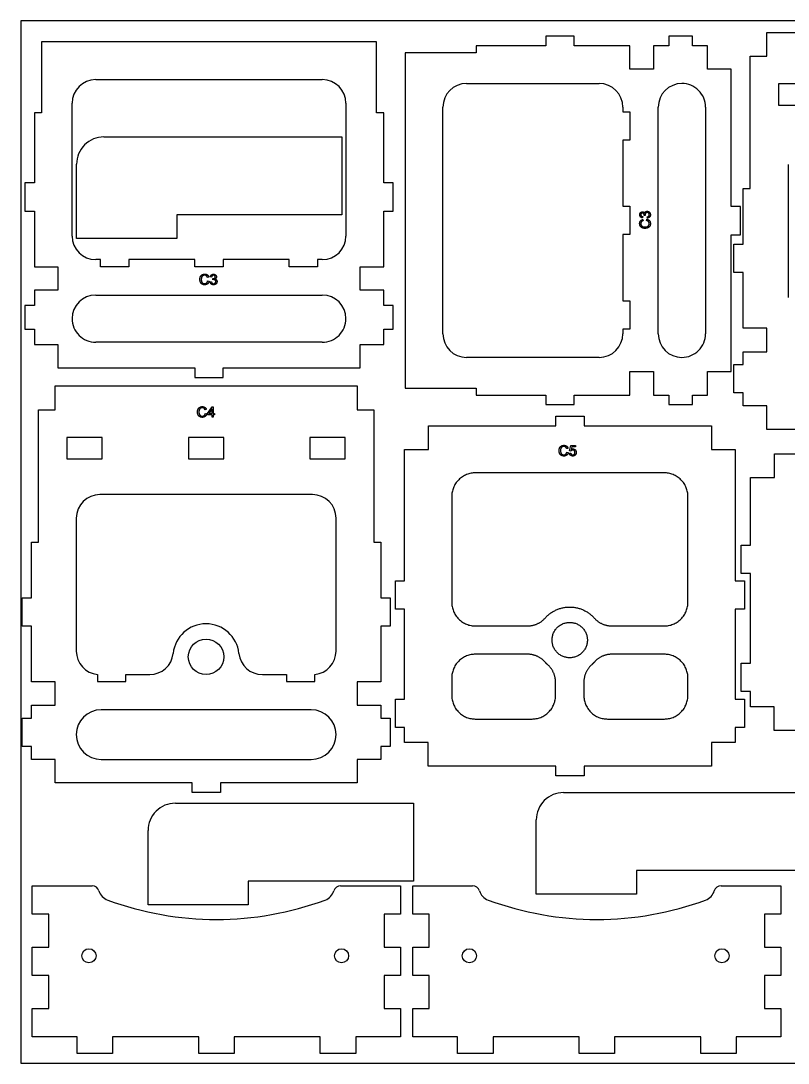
# Model space of a CAD drawing. Header units: millimetres. Extents: x -1421 to 1426, y -1337 to 584.
# Drawn here: x -436 to 6, y -678 to -78 of the extents above; entities that cross this region are included whole.
import ezdxf

# ---------------------------------------------------------------- set-up
doc = ezdxf.new("R2010")
doc.units = ezdxf.units.MM
doc.header["$MEASUREMENT"] = 0
doc.layers.add('Predeterminada', color=18, linetype='Continuous', true_color=0x000000)

msp = doc.modelspace()

# ---------------------------------------------------------------- linework, layer by layer
at = {"layer": 'Predeterminada'}
for p, q in [((-117.257, -86.872), (-133.567, -86.872)), ((-133.567, -86.872), (-133.567, -92.308)), ((-117.257, -92.308), (-117.257, -86.872)), ((-49.284, -86.872), (-62.875, -86.872)), ((-62.875, -86.872), (-62.875, -92.308)), ((-49.284, -92.308), (-49.284, -86.872)), ((-6.354, -84.643), (167.659, -84.643)), ((-165.593, -92.308), (-173.749, -92.308)), ((-173.749, -92.308), (-173.749, -96.435)), ((-133.567, -92.308), (-165.593, -92.308)), ((-85.229, -92.308), (-117.257, -92.308)), ((-85.229, -105.9), (-85.229, -92.308)), ((-62.875, -92.308), (-71.638, -92.308)), ((-71.638, -92.308), (-71.638, -105.9)), ((-40.521, -92.308), (-49.284, -92.308)), ((-40.521, -105.9), (-40.521, -92.308)), ((-15.917, -98.369), (-6.35, -98.369)), ((-71.638, -105.9), (-85.229, -105.9)), ((-26.93, -105.9), (-40.521, -105.9)), ((-392.829, -111.837, 0), (-262.349, -111.837, 0)), ((-179.322, -114.055), (-102.899, -114.055)), ((0.396, -114.314), (0.396, -126.546)), ((20.783, -114.314), (0.396, -114.314)), ((-406.421, -201.851), (-406.421, -125.428)), ((-248.758, -125.428), (-248.758, -201.851)), ((-424.139, -131.001, 0), (-428.167, -131.001)), ((-428.167, -131.001), (-428.167, -139.156)), ((-227.011, -131.001), (-231.138, -131.001)), ((-227.011, -139.157), (-227.011, -131.001)), ((-192.913, -258.127, 0), (-192.913, -127.647, 0)), ((-89.307, -127.647), (-89.307, -130.365)), ((-89.307, -130.365), (-85.229, -130.365)), ((-85.229, -130.365), (-85.229, -146.675)), ((-68.92, -258.127), (-68.92, -127.647)), ((-41.731, -127.647), (-41.731, -258.127)), ((0.396, -126.546), (20.783, -126.546)), ((-428.167, -139.156), (-428.167, -171.183)), ((-227.011, -171.183), (-227.011, -139.157)), ((-388.132, -144.793), (-251.052, -144.793)), ((-251.052, -144.793), (-251.052, -189.645)), ((-85.229, -146.675), (-89.307, -146.675)), ((-89.307, -146.675), (-89.307, -184.732)), ((-403.858, -203.237), (-403.858, -160.52)), ((5.879, -160.756), (5.879, -237.219)), ((-428.167, -171.183), (-433.604, -171.183)), ((-433.604, -171.183), (-433.604, -187.493)), ((-221.574, -171.183), (-227.011, -171.183)), ((-221.574, -187.493), (-221.574, -171.183)), ((-89.307, -184.732), (-85.229, -184.732)), ((-85.229, -184.732), (-85.229, -201.042)), ((-21.493, -184.781, 0), (-26.93, -184.781, 0)), ((-21.493, -201.091, 0), (-21.493, -184.781, 0)), ((-433.604, -187.493), (-428.167, -187.493)), ((-428.167, -187.493), (-428.167, -219.52)), ((-251.052, -189.645), (-346.193, -189.645)), ((-346.193, -189.645), (-346.193, -203.237)), ((-227.011, -187.493), (-221.574, -187.493)), ((-227.011, -219.52), (-227.011, -187.493)), ((-77.891, -190.706), (-77.999, -191.428)), ((-76.373, -190.048), (-77.023, -189.964)), ((-75.108, -191.501), (-75.216, -190.778)), ((-77.88, -192.332), (-77.697, -193.127)), ((-75.647, -192.983), (-75.447, -192.188)), ((-346.193, -203.237), (-403.858, -203.237)), ((-85.229, -201.042), (-89.307, -201.042)), ((-89.307, -201.042), (-89.307, -239.098)), ((-26.93, -201.091, 0), (-21.493, -201.091, 0)), ((-25.382, -222.858, 0), (-25.382, -206.548, 0)), ((-25.382, -206.548, 0), (-19.945, -206.548, 0)), ((-390.111, -215.443), (-392.829, -215.443)), ((-390.111, -219.52), (-390.111, -215.443)), ((-335.744, -215.443), (-373.801, -215.443)), ((-373.801, -215.443), (-373.801, -219.52)), ((-335.744, -219.52), (-335.744, -215.443)), ((-281.378, -215.443), (-319.434, -215.443)), ((-319.434, -215.443), (-319.434, -219.52)), ((-281.378, -219.52), (-281.378, -215.443)), ((-262.349, -215.443), (-265.068, -215.443)), ((-265.068, -215.443), (-265.068, -219.52)), ((-428.167, -219.52), (-414.576, -219.52)), ((-414.576, -219.52), (-414.576, -233.112)), ((-373.801, -219.52), (-390.111, -219.52)), ((-319.434, -219.52), (-335.744, -219.52)), ((-265.068, -219.52), (-281.378, -219.52)), ((-240.603, -233.112), (-240.603, -219.52)), ((-240.603, -219.52), (-227.011, -219.52)), ((-327.716, -225.507), (-328.512, -225.69)), ((-328.367, -227.74), (-327.572, -227.939)), ((-326.09, -225.496), (-326.813, -225.387)), ((-325.432, -227.014), (-325.348, -226.363)), ((-19.945, -222.858, 0), (-25.382, -222.858, 0)), ((-414.576, -233.112), (-428.167, -233.112)), ((-428.167, -233.112), (-428.167, -241.874)), ((-326.885, -228.279), (-326.162, -228.17)), ((-227.011, -233.112), (-240.603, -233.112)), ((-227.011, -241.874), (-227.011, -233.112)), ((-392.829, -235.83), (-262.349, -235.83)), ((-89.307, -239.098), (-85.229, -239.098)), ((-85.229, -239.098), (-85.229, -255.408)), ((-428.167, -241.874), (-433.604, -241.874)), ((-433.604, -241.874), (-433.604, -255.466)), ((-221.574, -241.874), (-227.011, -241.874)), ((-221.574, -255.466), (-221.574, -241.874)), ((-433.604, -255.466), (-428.167, -255.466)), ((-428.167, -255.466), (-428.167, -264.228)), ((-227.011, -264.228), (-227.011, -255.466)), ((-227.011, -255.466), (-221.574, -255.466)), ((-85.229, -255.408), (-89.307, -255.408)), ((-89.307, -255.408), (-89.307, -258.127)), ((-6.354, -254.889), (-19.945, -254.889)), ((-6.354, -268.48), (-6.354, -254.889)), ((-262.349, -263.019), (-392.829, -263.019)), ((-428.167, -264.228), (-414.576, -264.228)), ((-414.576, -264.228), (-414.576, -277.82)), ((-240.603, -277.82), (-240.603, -264.228)), ((-240.603, -264.228), (-227.011, -264.228)), ((-19.945, -268.48), (-6.354, -268.48)), ((-102.899, -271.718), (-179.322, -271.718)), ((-25.382, -292.189, 0), (-25.382, -275.879)), ((-25.382, -275.879), (-19.945, -275.879)), ((-335.794, -277.82, 0), (-335.794, -283.257, 0)), ((-319.484, -283.257, 0), (-319.484, -277.82, 0)), ((-85.229, -293.465), (-85.229, -279.873)), ((-85.229, -279.873), (-71.638, -279.873)), ((-71.638, -279.873), (-71.638, -293.465)), ((-40.521, -293.465), (-40.521, -279.873)), ((-40.521, -279.873), (-26.93, -279.873)), ((-335.794, -283.257, 0), (-319.484, -283.257, 0)), ((-416.23, -288.163), (-242.218, -288.163)), ((-173.749, -289.437, 0), (-173.749, -293.465)), ((-173.749, -293.465), (-165.594, -293.465)), ((-165.594, -293.465), (-133.567, -293.465)), ((-133.567, -293.465), (-133.567, -298.901)), ((-117.257, -298.901), (-117.257, -293.465)), ((-117.257, -293.465), (-85.229, -293.465)), ((-71.638, -293.465), (-62.875, -293.465)), ((-62.875, -293.465), (-62.875, -298.901)), ((-49.284, -298.901), (-49.284, -293.465)), ((-49.284, -293.465), (-40.521, -293.465)), ((-19.945, -292.189), (-25.382, -292.189, 0)), ((-19.945, -299.597), (-19.945, -292.189)), ((-133.567, -298.901), (-117.257, -298.901)), ((-62.875, -298.901), (-49.284, -298.901)), ((-6.354, -299.597), (-19.945, -299.597)), ((-6.354, -313.188), (-6.354, -299.597)), ((-425.794, -301.889), (-416.226, -301.889)), ((-329.075, -301.802), (-329.87, -301.985)), ((-329.725, -304.035), (-328.93, -304.235)), ((-328.496, -304.032), (-325.713, -300.164)), ((-328.496, -304.719), (-328.496, -304.032)), ((-325.858, -304.719), (-328.496, -304.719)), ((-325.858, -301.371), (-327.772, -304.032)), ((-327.772, -304.032), (-325.858, -304.032)), ((-325.858, -304.032), (-325.858, -301.371)), ((-325.858, -306.128), (-325.858, -304.719)), ((-325.713, -300.164), (-325.135, -300.164)), ((-325.135, -300.164), (-325.135, -304.032)), ((-325.135, -304.032), (-324.34, -304.032)), ((-324.34, -304.719), (-325.135, -304.719)), ((-325.135, -304.719), (-325.135, -306.128)), ((-324.34, -304.032), (-324.34, -304.719)), ((-127.948, -311.028), (-127.948, -305.591)), ((-127.948, -305.591), (-111.638, -305.591)), ((-111.638, -305.591), (-111.638, -311.028)), ((-325.135, -306.128), (-325.858, -306.128)), ((-201.298, -324.757), (-201.298, -311.028)), ((-201.298, -311.028), (-127.948, -311.028)), ((-111.638, -311.028), (-38.289, -311.028)), ((-38.289, -311.028), (-38.289, -324.757)), ((-409.481, -317.833), (-409.481, -330.066)), ((-389.093, -317.833), (-409.481, -317.833)), ((-389.093, -330.066), (-389.093, -317.833)), ((-339.484, -317.833), (-339.484, -330.066)), ((-319.096, -317.833), (-339.484, -317.833)), ((-319.096, -330.066), (-319.096, -317.833)), ((-269.487, -317.833), (-269.487, -330.066)), ((-249.099, -317.833), (-269.487, -317.833)), ((-249.099, -330.066), (-249.099, -317.833)), ((72.497, -313.188), (-6.354, -313.188)), ((-119.948, -325.586), (-119.333, -322.514)), ((-119.333, -322.514), (-116.478, -322.514)), ((-118.743, -323.236), (-119.055, -324.806)), ((-116.478, -323.236), (-118.743, -323.236)), ((-116.478, -322.514), (-116.478, -323.236)), ((-214.935, -400.441, 0), (-214.935, -324.757)), ((-214.935, -324.757), (-214.858, -324.757)), ((-214.858, -324.757), (-201.298, -324.757)), ((-120.888, -324.079), (-121.683, -324.262)), ((-121.538, -326.312), (-120.743, -326.512)), ((-120.056, -326.851), (-119.333, -326.779)), ((-119.261, -325.694), (-119.948, -325.586)), ((-38.289, -324.757), (-24.729, -324.757)), ((-24.729, -324.757), (-24.652, -324.757)), ((-24.652, -324.757), (-24.652, -400.441, 0)), ((-2.076, -340.909), (-2.076, -327.18)), ((-2.076, -327.18), (57.241, -327.18)), ((-409.481, -330.066), (-389.093, -330.066)), ((-339.484, -330.066), (-319.096, -330.066)), ((-269.487, -330.066), (-249.099, -330.066)), ((-65.409, -338.211), (-174.255, -338.211)), ((-15.795, -379.784), (-15.795, -340.909)), ((-15.795, -340.909), (-15.667, -340.909)), ((-15.667, -340.909), (-2.076, -340.909)), ((-268.042, -350.684), (-390.406, -350.684)), ((-187.815, -351.803, 0), (-187.815, -412.709, 0)), ((-51.849, -412.709), (-51.849, -351.803)), ((-403.998, -364.276), (-403.998, -440.739)), ((-254.45, -440.739), (-254.45, -364.276)), ((-21.232, -396.094), (-21.232, -379.784)), ((-21.232, -379.784), (-15.795, -379.784)), ((-220.282, -416.751), (-220.282, -400.441)), ((-220.282, -400.441), (-214.935, -400.441, 0)), ((-24.652, -400.441, 0), (-19.228, -400.441)), ((-15.795, -396.094, 0), (-21.232, -396.094)), ((-19.228, -400.441), (-19.228, -416.751, 0)), ((-15.795, -447.756, 0), (-15.795, -396.094, 0)), ((-435.258, -426.378, 0), (-435.258, -410.068, 0)), ((-435.258, -410.068, 0), (-429.822, -410.068, 0)), ((-228.626, -410.068, 0), (-223.189, -410.068)), ((-223.189, -410.068), (-223.189, -426.378)), ((-214.935, -416.751, 0), (-220.282, -416.751)), ((-214.935, -468.413, 0), (-214.935, -416.751, 0)), ((-19.228, -416.751, 0), (-24.652, -416.751, 0)), ((-24.652, -416.751, 0), (-24.652, -468.413, 0)), ((-429.822, -426.378, 0), (-435.258, -426.378, 0)), ((-223.189, -426.378), (-228.626, -426.378, 0)), ((-174.255, -426.3), (-144.157, -426.3)), ((-95.651, -426.3), (-65.409, -426.3)), ((-144.161, -442.615), (-174.255, -442.615)), ((-65.409, -442.615), (-95.647, -442.615)), ((-21.232, -464.066), (-21.232, -447.756)), ((-21.232, -447.756), (-15.795, -447.756, 0)), ((-391.745, -454.265), (-391.745, -458.342)), ((-375.435, -458.342), (-375.435, -454.331)), ((-375.435, -454.331), (-361.755, -454.331)), ((-296.86, -454.331), (-283.012, -454.331)), ((-283.012, -454.331), (-283.012, -458.342)), ((-266.702, -458.342), (-266.702, -454.265)), ((-416.23, -458.408), (-429.822, -458.408)), ((-416.23, -472), (-416.23, -458.408)), ((-391.745, -458.342), (-375.435, -458.342)), ((-283.012, -458.342), (-266.702, -458.342)), ((-242.218, -458.408), (-242.218, -472)), ((-187.815, -456.207, 0), (-187.815, -466.306, 0)), ((-128.04, -466.306), (-128.04, -458.774)), ((-111.768, -458.774), (-111.768, -466.306)), ((-51.849, -466.306), (-51.849, -456.207)), ((-15.795, -464.066), (-21.232, -464.066)), ((-15.795, -472.832, 0), (-15.795, -464.066)), ((-429.822, -472), (-416.23, -472)), ((-242.218, -472), (-228.626, -472)), ((-220.282, -484.723), (-220.282, -468.413)), ((-220.282, -468.413), (-214.935, -468.413, 0)), ((-24.652, -468.413, 0), (-19.228, -468.413, 0)), ((-19.228, -468.413, 0), (-19.228, -484.723)), ((-2.204, -472.832), (-15.795, -472.832, 0)), ((-2.204, -486.424), (-2.204, -472.832)), ((-435.258, -495.709, 0), (-435.258, -479.399)), ((-435.258, -479.399), (-429.822, -479.399)), ((-268.721, -474.574), (-389.726, -474.574)), ((-228.626, -479.399), (-223.189, -479.399)), ((-223.189, -479.399), (-223.189, -495.709)), ((-174.255, -479.898), (-141.6, -479.898)), ((-98.208, -479.898), (-65.409, -479.898)), ((-214.935, -484.723, 0), (-220.282, -484.723)), ((-214.935, -493.489, 0), (-214.935, -484.723, 0)), ((-19.228, -484.723), (-24.652, -484.723, 0)), ((-24.652, -484.723, 0), (-24.652, -493.489, 0)), ((57.241, -486.424), (-2.204, -486.424)), ((-429.822, -495.709), (-435.258, -495.709, 0)), ((-429.822, -503.116), (-429.822, -495.709)), ((-223.189, -495.709), (-228.626, -495.709)), ((-201.375, -493.489), (-214.935, -493.489, 0)), ((-201.375, -507.081), (-201.375, -493.489)), ((-24.652, -493.489, 0), (-38.212, -493.489)), ((-38.212, -493.489), (-38.212, -507.081)), ((-416.23, -503.116), (-429.822, -503.116)), ((-416.23, -516.708), (-416.23, -503.116)), ((-389.726, -503.116), (-268.721, -503.116)), ((-228.626, -503.116), (-242.218, -503.116)), ((-242.218, -503.116), (-242.218, -516.708)), ((-127.948, -507.081), (-201.375, -507.081)), ((-127.948, -512.518), (-127.948, -507.081)), ((-38.212, -507.081), (-111.638, -507.081)), ((-111.638, -507.081), (-111.638, -512.518)), ((-111.638, -512.518), (-127.948, -512.518)), ((-337.379, -516.708), (-416.23, -516.708)), ((-337.379, -522.145), (-337.379, -516.708)), ((-242.218, -516.708), (-321.069, -516.708)), ((-321.069, -516.708), (-321.069, -522.145)), ((-321.069, -522.145), (-337.379, -522.145)), ((-123.424, -522.217), (13.655, -522.217)), ((-346.98, -528.379), (-209.9, -528.379)), ((-209.9, -528.379), (-209.9, -573.232)), ((-139.151, -580.662), (-139.151, -537.944)), ((-362.706, -586.823), (-362.706, -544.106)), ((13.655, -567.07), (-81.486, -567.07)), ((-81.486, -567.07), (-81.486, -580.662)), ((-429.334, -592.188), (-429.334, -575.878)), ((-429.334, -575.878), (-419.82, -575.878)), ((-419.82, -575.878), (-394.843, -575.878)), ((-209.9, -573.232), (-305.041, -573.232)), ((-305.041, -573.232), (-305.041, -586.823)), ((-251.796, -575.878), (-226.819, -575.878)), ((-226.819, -575.878), (-217.305, -575.878)), ((-217.305, -575.878), (-217.305, -592.188)), ((-210.283, -592.188), (-210.283, -575.878)), ((-210.283, -575.878), (-200.769, -575.878)), ((-200.769, -575.878), (-175.791, -575.878)), ((-32.745, -575.878), (-7.767, -575.878)), ((-7.767, -575.878), (1.747, -575.878)), ((1.747, -575.878), (1.747, -592.188)), ((-81.486, -580.662), (-139.151, -580.662)), ((-305.041, -586.823), (-362.706, -586.823)), ((-419.82, -592.188), (-429.334, -592.188)), ((-419.82, -611.217), (-419.82, -592.188)), ((-217.305, -592.188), (-226.819, -592.188)), ((-226.819, -592.188), (-226.819, -611.217)), ((-200.769, -592.188), (-210.283, -592.188)), ((-200.769, -611.217), (-200.769, -592.188)), ((1.747, -592.188), (-7.767, -592.188)), ((-7.767, -592.188), (-7.767, -611.217)), ((-429.334, -627.527), (-429.334, -611.217)), ((-429.334, -611.217), (-419.82, -611.217)), ((-226.819, -611.217), (-217.305, -611.217)), ((-217.305, -611.217), (-217.305, -627.527)), ((-210.283, -627.527), (-210.283, -611.217)), ((-210.283, -611.217), (-200.769, -611.217)), ((-7.767, -611.217), (1.747, -611.217)), ((1.747, -611.217), (1.747, -627.527)), ((-419.82, -627.527), (-429.334, -627.527)), ((-419.82, -646.555), (-419.82, -627.527)), ((-217.305, -627.527), (-226.819, -627.527)), ((-226.819, -627.527), (-226.819, -646.555)), ((-200.769, -627.527), (-210.283, -627.527)), ((-200.769, -646.555), (-200.769, -627.527)), ((1.747, -627.527), (-7.767, -627.527)), ((-7.767, -627.527), (-7.767, -646.555)), ((-429.334, -662.865), (-429.334, -646.555)), ((-429.334, -646.555), (-419.82, -646.555)), ((-226.819, -646.555), (-217.305, -646.555)), ((-217.305, -646.555), (-217.305, -662.865)), ((-210.283, -662.865), (-210.283, -646.555)), ((-210.283, -646.555), (-200.769, -646.555)), ((-7.767, -646.555), (1.747, -646.555)), ((1.747, -646.555), (1.747, -662.865)), ((-419.82, -662.865), (-429.334, -662.865)), ((-403.51, -662.865), (-419.82, -662.865)), ((-403.51, -672.379), (-403.51, -662.865)), ((-333.513, -662.865), (-383.123, -662.865)), ((-383.123, -662.865), (-383.123, -672.379)), ((-333.513, -672.379), (-333.513, -662.865)), ((-263.516, -662.865), (-313.126, -662.865)), ((-313.126, -662.865), (-313.126, -672.379)), ((-263.516, -672.379), (-263.516, -662.865)), ((-226.819, -662.865), (-243.129, -662.865)), ((-243.129, -662.865), (-243.129, -672.379)), ((-217.305, -662.865), (-226.819, -662.865)), ((-200.769, -662.865), (-210.283, -662.865)), ((-184.459, -662.865), (-200.769, -662.865)), ((-184.459, -672.379), (-184.459, -662.865)), ((-114.462, -662.865), (-164.071, -662.865)), ((-164.071, -662.865), (-164.071, -672.379)), ((-114.462, -672.379), (-114.462, -662.865)), ((-44.465, -662.865), (-94.074, -662.865)), ((-94.074, -662.865), (-94.074, -672.379)), ((-44.465, -672.379), (-44.465, -662.865)), ((-7.767, -662.865), (-24.077, -662.865)), ((-24.077, -662.865), (-24.077, -672.379)), ((1.747, -662.865), (-7.767, -662.865)), ((-383.123, -672.379), (-403.51, -672.379)), ((-313.126, -672.379), (-333.513, -672.379)), ((-243.129, -672.379), (-263.516, -672.379)), ((-164.071, -672.379), (-184.459, -672.379)), ((-94.074, -672.379), (-114.462, -672.379)), ((-24.077, -672.379), (-44.465, -672.379))]:
    msp.add_line(p, q, dxfattribs=at)
msp.add_lwpolyline([(-435.939, -677.994), (464.061, -677.994), (464.061, -77.994), (-435.939, -77.994), (-435.939, -677.994)], dxfattribs=at)
for centre, radius in [((-329.307, -444.087), 10.194), ((-396.735, -616.198), 4.077), ((-251.29, -616.198), 4.077), ((-177.683, -616.198), 4.077), ((-32.238, -616.198), 4.077)]:
    msp.add_circle(centre, radius, dxfattribs=at)
at = {"layer": 'Predeterminada', "extrusion": (-2.11758e-19, 1.24176e-06, 1)}
msp.add_arc((-392.829, -125.428, 0), 13.592, 90, 180, dxfattribs=at)
at = {"layer": 'Predeterminada', "extrusion": (-1.24176e-06, -1.41172e-19, 1)}
msp.add_arc((-262.349, -125.428, 0), 13.592, 0, 90, dxfattribs=at)
at = {"layer": 'Predeterminada', "extrusion": (1.41172e-19, -1.24176e-06, 1)}
msp.add_arc((-179.322, -127.647, 0), 13.592, 90, 180, dxfattribs=at)
at = {"layer": 'Predeterminada'}
for centre, radius, start, end in [((-102.899, -127.647), 13.592, 0, 90), ((-55.328, -127.647), 13.592, 90, 180), ((-55.323, -127.647), 13.592, 0, 90.021758), ((-388.132, -160.519), 15.726, 90.000355, 180.000355), ((-392.829, -201.851), 13.592, 180, 270), ((-262.349, -201.851), 13.592, 270, 0), ((-392.829, -249.422), 13.592, 90, 180), ((-262.349, -249.422), 13.592, 0, 90), ((-392.829, -249.427), 13.592, 179.978242, 270), ((-262.349, -249.427), 13.592, 270, 0.021758), ((-102.899, -258.127), 13.592, 270, 0), ((-55.328, -258.127), 13.592, 180, 270), ((-55.323, -258.127), 13.592, 269.978242, 360), ((-390.406, -364.276), 13.592, 90, 180), ((-268.042, -364.276), 13.592, 0, 90), ((-329.307, -444.087), 19.028, 5.890948, 174.109052), ((-390.406, -440.739), 13.592, 180, 264.34482), ((-361.755, -440.739), 13.592, 269.999999, 354.109052), ((-296.86, -440.739), 13.592, 185.890948, 270), ((-268.042, -440.739), 13.592, 275.65518, 360), ((-389.726, -488.845), 14.271, 90, 180), ((-268.721, -488.845), 14.271, 0, 90), ((-389.726, -488.845), 14.271, 180, 270), ((-268.721, -488.845), 14.271, 270, 360), ((-123.424, -537.944), 15.726, 90.000355, 180.000355), ((-346.98, -544.106), 15.726, 90.000355, 180.000355), ((-394.843, -579.956), 4.077, 16.644362, 90.000002), ((-251.796, -579.956), 4.077, 89.999968, 163.355632), ((-175.791, -579.956), 4.077, 16.644362, 90.000002), ((-32.745, -579.956), 4.077, 89.999968, 163.355632), ((-383.123, -576.452), 8.155, 196.644361, 249.775627), ((-263.516, -576.452), 8.155, 290.224373, 343.355641), ((-164.071, -576.452), 8.155, 196.644361, 249.775627), ((-44.465, -576.452), 8.155, 290.224373, 343.355641), ((-323.32, -414.125), 181.148, 249.775627, 290.224373), ((-104.268, -414.125), 181.148, 249.775627, 290.224373)]:
    msp.add_arc(centre, radius, start, end, dxfattribs=at)
at = {"layer": 'Predeterminada', "extrusion": (-1.24176e-06, -2.11758e-19, 1)}
msp.add_arc((-179.322, -258.127, 0), 13.592, 180, 270, dxfattribs=at)
at = {"layer": 'Predeterminada', "extrusion": (-1.16425e-09, -2.88532e-13, 1)}
for points in [[(-6.35, -98.369), (-6.351, -93.794), (-6.353, -89.218), (-6.354, -84.643)], [(-416.226, -301.889), (-416.228, -297.313), (-416.229, -292.738), (-416.23, -288.163)]]:
    msp.add_open_spline(points, degree=3, dxfattribs=at)
at = {"layer": 'Predeterminada', "extrusion": (8.65374e-08, 2.94547e-06, -1)}
msp.add_open_spline([(-335.794, -90.09, 0), (-365.242, -90.09, 0), (-394.691, -90.09, 0), (-424.139, -90.09, 0)], degree=3, dxfattribs=at)
at = {"layer": 'Predeterminada', "extrusion": (1, -1.83324e-14, 1.79186e-06)}
msp.add_open_spline([(-424.139, -90.09, 0), (-424.139, -103.727, 0), (-424.139, -117.364, 0), (-424.139, -131.001, 0)], degree=3, dxfattribs=at)
at = {"layer": 'Predeterminada', "extrusion": (8.65402e-08, -1.81782e-11, -1)}
msp.add_open_spline([(-319.484, -90.09, 0), (-324.92, -90.09, 0), (-330.357, -90.09, 0), (-335.794, -90.09, 0)], degree=3, dxfattribs=at)
at = {"layer": 'Predeterminada', "extrusion": (8.65381e-08, 2.20951e-06, -1)}
msp.add_open_spline([(-231.138, -90.09, 0), (-260.586, -90.09, 0), (-290.035, -90.09, 0), (-319.484, -90.09, 0)], degree=3, dxfattribs=at)
at = {"layer": 'Predeterminada', "extrusion": (1, -2.24341e-14, 1.03568e-05)}
msp.add_open_spline([(-231.138, -131.001), (-231.138, -117.364, 0), (-231.138, -103.727, 0), (-231.138, -90.09, 0)], degree=3, dxfattribs=at)
at = {"layer": 'Predeterminada', "extrusion": (-3.94228e-15, -1, -1.20829e-05)}
msp.add_open_spline([(-173.749, -96.435), (-187.386, -96.435, 0), (-201.023, -96.435, 0), (-214.66, -96.435, 0)], degree=3, dxfattribs=at)
at = {"layer": 'Predeterminada', "extrusion": (-2.20951e-06, 8.65381e-08, -1)}
msp.add_open_spline([(-214.66, -96.435, 0), (-214.66, -125.884, 0), (-214.66, -155.332, 0), (-214.66, -184.781, 0)], degree=3, dxfattribs=at)
at = {"layer": 'Predeterminada'}
for points, degree in [([(-15.917, -174.502), (-15.917, -149.124), (-15.917, -123.747), (-15.917, -98.369)], 3), ([(-19.945, -206.548, 0), (-19.945, -195.866, 0), (-19.945, -185.184, 0), (-19.945, -174.502, 0)], 3), ([(-79.554, -189.651), (-79.554, -189.168), (-79.343, -188.761)], 2), ([(-79.147, -190.824), (-79.554, -190.353), (-79.554, -189.651)], 2), ([(-79.343, -188.761), (-79.133, -188.354), (-78.769, -188.138)], 2), ([(-77.999, -191.428), (-78.74, -191.296), (-79.147, -190.824)], 2), ([(-78.675, -188.919), (-78.939, -189.192), (-78.939, -189.625)], 2), ([(-78.939, -189.625), (-78.939, -190.053), (-78.677, -190.339)], 2), ([(-78.769, -188.138), (-78.406, -187.922), (-77.998, -187.922)], 2), ([(-78.677, -190.339), (-78.415, -190.624), (-77.891, -190.706)], 2), ([(-78.01, -188.645), (-78.412, -188.645), (-78.675, -188.919)], 2), ([(-77.259, -189.014), (-77.502, -188.645), (-78.01, -188.645)], 2), ([(-77.998, -187.922), (-77.61, -187.922), (-77.291, -188.129)], 2), ([(-77.291, -188.129), (-76.973, -188.336), (-76.785, -188.743)], 2), ([(-77.015, -189.845), (-77.015, -189.384), (-77.259, -189.014)], 2), ([(-77.023, -189.964), (-77.015, -189.889), (-77.015, -189.845)], 2), ([(-76.785, -188.743), (-76.663, -188.215), (-76.278, -187.906)], 2), ([(-76.128, -188.658), (-76.454, -188.996), (-76.454, -189.517)], 2), ([(-76.454, -189.517), (-76.454, -189.73), (-76.373, -190.048)], 2), ([(-76.278, -187.906), (-75.893, -187.597), (-75.314, -187.597)], 2), ([(-75.299, -188.32), (-75.802, -188.32), (-76.128, -188.658)], 2), ([(-75.314, -187.597), (-74.532, -187.597), (-73.989, -188.166)], 2), ([(-74.416, -188.676), (-74.773, -188.32), (-75.299, -188.32)], 2), ([(-75.216, -190.778), (-74.602, -190.649), (-74.331, -190.347)], 2), ([(-73.908, -190.909), (-74.371, -191.427), (-75.108, -191.501)], 2), ([(-74.06, -189.58), (-74.06, -189.032), (-74.416, -188.676)], 2), ([(-74.331, -190.347), (-74.06, -190.045), (-74.06, -189.58)], 2), ([(-73.989, -188.166), (-73.445, -188.736), (-73.445, -189.606)], 2), ([(-73.445, -189.606), (-73.445, -190.39), (-73.908, -190.909)], 2), ([(-79.626, -194.67), (-79.626, -193.782), (-79.168, -193.176)], 2), ([(-79.265, -196.106), (-79.626, -195.454), (-79.626, -194.67)], 2), ([(-78.209, -197.111), (-78.904, -196.758), (-79.265, -196.106)], 2), ([(-79.168, -193.176), (-78.71, -192.57), (-77.88, -192.332)], 2), ([(-78.643, -193.723), (-78.939, -194.113), (-78.939, -194.705)], 2), ([(-78.939, -194.705), (-78.939, -195.385), (-78.61, -195.842)], 2), ([(-77.697, -193.127), (-78.346, -193.332), (-78.643, -193.723)], 2), ([(-78.61, -195.842), (-78.281, -196.299), (-77.727, -196.484)], 2), ([(-76.58, -197.465), (-77.514, -197.465), (-78.209, -197.111)], 2), ([(-77.727, -196.484), (-77.173, -196.669), (-76.584, -196.669)], 2), ([(-76.584, -196.669), (-75.825, -196.669), (-75.259, -196.447)], 2), ([(-74.978, -197.149), (-75.724, -197.465), (-76.58, -197.465)], 2), ([(-74.514, -193.608), (-74.895, -193.146), (-75.647, -192.983)], 2), ([(-75.447, -192.188), (-74.471, -192.436), (-73.958, -193.081)], 2), ([(-75.259, -196.447), (-74.692, -196.224), (-74.412, -195.754)], 2), ([(-73.838, -196.229), (-74.232, -196.833), (-74.978, -197.149)], 2), ([(-74.132, -194.736), (-74.132, -194.07), (-74.514, -193.608)], 2), ([(-74.412, -195.754), (-74.132, -195.284), (-74.132, -194.736)], 2), ([(-73.958, -193.081), (-73.445, -193.727), (-73.445, -194.659)], 2), ([(-73.445, -194.659), (-73.445, -195.624), (-73.838, -196.229)], 2), ([(-332.849, -226.806), (-332.849, -225.872), (-332.496, -225.177)], 2), ([(-332.533, -228.409), (-332.849, -227.663), (-332.849, -226.806)], 2), ([(-332.496, -225.177), (-332.142, -224.482), (-331.49, -224.122)], 2), ([(-331.868, -225.659), (-332.054, -226.213), (-332.054, -226.802)], 2), ([(-332.054, -226.802), (-332.054, -227.562), (-331.831, -228.128)], 2), ([(-331.226, -224.776), (-331.683, -225.105), (-331.868, -225.659)], 2), ([(-331.49, -224.122), (-330.838, -223.761), (-330.054, -223.761)], 2), ([(-330.089, -224.447), (-330.769, -224.447), (-331.226, -224.776)], 2), ([(-329.107, -224.744), (-329.498, -224.447), (-330.089, -224.447)], 2), ([(-330.054, -223.761), (-329.166, -223.761), (-328.56, -224.219)], 2), ([(-328.512, -225.69), (-328.717, -225.04), (-329.107, -224.744)], 2), ([(-328.992, -228.873), (-328.53, -228.491), (-328.367, -227.74)], 2), ([(-328.56, -224.219), (-327.955, -224.677), (-327.716, -225.507)], 2), ([(-327.572, -227.939), (-327.82, -228.916), (-328.465, -229.429)], 2), ([(-326.813, -225.387), (-326.68, -224.647), (-326.208, -224.24)], 2), ([(-326.208, -224.24), (-325.737, -223.833), (-325.035, -223.833)], 2), ([(-325.723, -224.709), (-326.008, -224.972), (-326.09, -225.496)], 2), ([(-325.009, -224.447), (-325.437, -224.447), (-325.723, -224.709)], 2), ([(-324.902, -226.932), (-325.114, -226.932), (-325.432, -227.014)], 2), ([(-325.348, -226.363), (-325.273, -226.372), (-325.229, -226.372)], 2), ([(-325.229, -226.372), (-324.768, -226.372), (-324.399, -226.128)], 2), ([(-325.035, -223.833), (-324.552, -223.833), (-324.145, -224.043)], 2), ([(-324.303, -224.711), (-324.576, -224.447), (-325.009, -224.447)], 2), ([(-324.042, -227.259), (-324.38, -226.932), (-324.902, -226.932)], 2), ([(-324.399, -226.128), (-324.03, -225.884), (-324.03, -225.377)], 2), ([(-324.03, -225.377), (-324.03, -224.975), (-324.303, -224.711)], 2), ([(-324.145, -224.043), (-323.738, -224.254), (-323.522, -224.617)], 2), ([(-323.514, -226.095), (-323.721, -226.414), (-324.127, -226.602)], 2), ([(-324.127, -226.602), (-323.599, -226.724), (-323.29, -227.109)], 2), ([(-323.704, -228.087), (-323.704, -227.585), (-324.042, -227.259)], 2), ([(-323.522, -224.617), (-323.307, -224.981), (-323.307, -225.389)], 2), ([(-323.307, -225.389), (-323.307, -225.777), (-323.514, -226.095)], 2), ([(-323.29, -227.109), (-322.981, -227.494), (-322.981, -228.072)], 2), ([(-19.945, -254.889), (-19.945, -244.212, 0), (-19.945, -233.535, 0), (-19.945, -222.858, 0)], 3), ([(-331.613, -229.548), (-332.217, -229.155), (-332.533, -228.409)], 2), ([(-331.831, -228.128), (-331.608, -228.694), (-331.138, -228.975)], 2), ([(-330.043, -229.941), (-331.008, -229.941), (-331.613, -229.548)], 2), ([(-331.138, -228.975), (-330.668, -229.255), (-330.12, -229.255)], 2), ([(-330.12, -229.255), (-329.454, -229.255), (-328.992, -228.873)], 2), ([(-328.465, -229.429), (-329.111, -229.941), (-330.043, -229.941)], 2), ([(-326.293, -229.478), (-326.812, -229.015), (-326.885, -228.279)], 2), ([(-324.99, -229.941), (-325.775, -229.941), (-326.293, -229.478)], 2), ([(-326.162, -228.17), (-326.033, -228.785), (-325.731, -229.056)], 2), ([(-325.731, -229.056), (-325.429, -229.327), (-324.964, -229.327)], 2), ([(-323.551, -229.398), (-324.12, -229.941), (-324.99, -229.941)], 2), ([(-324.964, -229.327), (-324.416, -229.327), (-324.06, -228.97)], 2), ([(-324.06, -228.97), (-323.704, -228.614), (-323.704, -228.087)], 2), ([(-322.981, -228.072), (-322.981, -228.854), (-323.551, -229.398)], 2), ([(-242.218, -288.163), (-242.219, -292.738), (-242.22, -297.313), (-242.221, -301.889)], 3), ([(-425.794, -378.022), (-425.794, -352.644), (-425.794, -327.266), (-425.794, -301.889)], 3), ([(-334.207, -303.102), (-334.207, -302.168), (-333.854, -301.473)], 2), ([(-333.891, -304.704), (-334.207, -303.958), (-334.207, -303.102)], 2), ([(-332.971, -305.843), (-333.576, -305.45), (-333.891, -304.704)], 2), ([(-333.854, -301.473), (-333.501, -300.778), (-332.848, -300.417)], 2), ([(-333.227, -301.955), (-333.412, -302.509), (-333.412, -303.098)], 2), ([(-333.412, -303.098), (-333.412, -303.857), (-333.189, -304.423)], 2), ([(-332.585, -301.072), (-333.041, -301.401), (-333.227, -301.955)], 2), ([(-333.189, -304.423), (-332.966, -304.99), (-332.496, -305.27)], 2), ([(-331.401, -306.237), (-332.367, -306.237), (-332.971, -305.843)], 2), ([(-332.848, -300.417), (-332.196, -300.056), (-331.413, -300.056)], 2), ([(-331.448, -300.743), (-332.128, -300.743), (-332.585, -301.072)], 2), ([(-332.496, -305.27), (-332.027, -305.55), (-331.479, -305.55)], 2), ([(-331.479, -305.55), (-330.812, -305.55), (-330.35, -305.168)], 2), ([(-330.465, -301.039), (-330.856, -300.743), (-331.448, -300.743)], 2), ([(-331.413, -300.056), (-330.524, -300.056), (-329.919, -300.514)], 2), ([(-329.824, -305.724), (-330.469, -306.237), (-331.401, -306.237)], 2), ([(-329.87, -301.985), (-330.075, -301.336), (-330.465, -301.039)], 2), ([(-330.35, -305.168), (-329.888, -304.786), (-329.725, -304.035)], 2), ([(-329.919, -300.514), (-329.313, -300.972), (-329.075, -301.802)], 2), ([(-328.93, -304.235), (-329.179, -305.211), (-329.824, -305.724)], 2), ([(-126.02, -325.379), (-126.02, -324.445), (-125.667, -323.75)], 2), ([(-125.667, -323.75), (-125.314, -323.055), (-124.661, -322.694)], 2), ([(-124.397, -323.349), (-124.854, -323.678), (-125.04, -324.232)], 2), ([(-124.661, -322.694), (-124.009, -322.333), (-123.226, -322.333)], 2), ([(-123.261, -323.02), (-123.941, -323.02), (-124.397, -323.349)], 2), ([(-122.278, -323.316), (-122.669, -323.02), (-123.261, -323.02)], 2), ([(-123.226, -322.333), (-122.337, -322.333), (-121.732, -322.791)], 2), ([(-121.683, -324.262), (-121.888, -323.613), (-122.278, -323.316)], 2), ([(-121.732, -322.791), (-121.126, -323.249), (-120.888, -324.079)], 2), ([(-125.704, -326.981), (-126.02, -326.235), (-126.02, -325.379)], 2), ([(-124.784, -328.12), (-125.389, -327.727), (-125.704, -326.981)], 2), ([(-125.04, -324.232), (-125.225, -324.786), (-125.225, -325.375)], 2), ([(-125.225, -325.375), (-125.225, -326.134), (-125.002, -326.7)], 2), ([(-125.002, -326.7), (-124.779, -327.267), (-124.309, -327.547)], 2), ([(-123.214, -328.514), (-124.179, -328.514), (-124.784, -328.12)], 2), ([(-124.309, -327.547), (-123.84, -327.827), (-123.292, -327.827)], 2), ([(-123.292, -327.827), (-122.625, -327.827), (-122.163, -327.445)], 2), ([(-121.637, -328.001), (-122.282, -328.514), (-123.214, -328.514)], 2), ([(-122.163, -327.445), (-121.701, -327.063), (-121.538, -326.312)], 2), ([(-120.743, -326.512), (-120.991, -327.488), (-121.637, -328.001)], 2), ([(-119.476, -328.058), (-119.984, -327.603), (-120.056, -326.851)], 2), ([(-118.165, -328.514), (-118.968, -328.514), (-119.476, -328.058)], 2), ([(-119.333, -326.779), (-119.246, -327.337), (-118.938, -327.618)], 2), ([(-118.818, -325.251), (-119.097, -325.422), (-119.261, -325.694)], 2), ([(-119.055, -324.806), (-118.532, -324.429), (-117.958, -324.429)], 2), ([(-118.938, -327.618), (-118.629, -327.899), (-118.163, -327.899)], 2), ([(-118.163, -325.08), (-118.539, -325.08), (-118.818, -325.251)], 2), ([(-116.619, -327.785), (-117.185, -328.514), (-118.165, -328.514)], 2), ([(-117.218, -325.444), (-117.56, -325.08), (-118.163, -325.08)], 2), ([(-118.163, -327.899), (-117.596, -327.899), (-117.235, -327.499)], 2), ([(-117.958, -324.429), (-117.198, -324.429), (-116.675, -324.974)], 2), ([(-117.235, -327.499), (-116.875, -327.098), (-116.875, -326.436)], 2), ([(-116.875, -326.436), (-116.875, -325.807), (-117.218, -325.444)], 2), ([(-116.675, -324.974), (-116.153, -325.519), (-116.153, -326.375)], 2), ([(-116.153, -326.375), (-116.153, -327.19), (-116.619, -327.785)], 2), ([(-429.822, -410.068, 0), (-429.822, -399.386, 0), (-429.822, -388.704, 0), (-429.822, -378.022, 0)], 3), ([(-228.626, -378.023, 0), (-228.626, -388.705, 0), (-228.626, -399.386, 0), (-228.626, -410.068, 0)], 3), ([(-429.822, -458.408), (-429.822, -447.732, 0), (-429.822, -437.055, 0), (-429.822, -426.378, 0)], 3), ([(-228.626, -426.378, 0), (-228.626, -437.055, 0), (-228.626, -447.732, 0), (-228.626, -458.408)], 3)]:
    msp.add_open_spline(points, degree=degree, dxfattribs=at)
at = {"layer": 'Predeterminada', "extrusion": (1, 0, 0)}
for points in [[(-26.93, -184.781, 0), (-26.93, -158.487), (-26.93, -132.194), (-26.93, -105.9)], [(-26.93, -279.873), (-26.93, -253.612), (-26.93, -227.352), (-26.93, -201.091, 0)]]:
    msp.add_open_spline(points, degree=3, dxfattribs=at)
at = {"layer": 'Predeterminada', "extrusion": (-2.27221e-17, 1, 0.000134175)}
for points in [[(-19.945, -174.502, 0), (-18.603, -174.502), (-17.26, -174.502), (-15.917, -174.502)], [(-429.822, -378.022, 0), (-428.479, -378.022), (-427.136, -378.022), (-425.794, -378.022)]]:
    msp.add_open_spline(points, degree=3, dxfattribs=at)
at = {"layer": 'Predeterminada', "extrusion": (1.81782e-11, 8.65402e-08, -1)}
msp.add_open_spline([(-214.66, -184.781, 0), (-214.66, -190.218, 0), (-214.66, -195.654, 0), (-214.66, -201.091, 0)], degree=3, dxfattribs=at)
at = {"layer": 'Predeterminada', "extrusion": (-2.94547e-06, 8.65374e-08, -1)}
msp.add_open_spline([(-214.66, -201.091, 0), (-214.66, -230.54, 0), (-214.66, -259.988, 0), (-214.66, -289.437, 0)], degree=3, dxfattribs=at)
at = {"layer": 'Predeterminada', "extrusion": (0.021995, 1.51923e-11, -0.999758)}
for points in [[(-19.945, -275.879), (-19.945, -273.413), (-19.945, -270.947), (-19.945, -268.48)], [(-429.822, -479.399), (-429.822, -476.933), (-429.822, -474.466), (-429.822, -472)]]:
    msp.add_open_spline(points, degree=3, dxfattribs=at)
at = {"layer": 'Predeterminada', "extrusion": (0, -1, 0)}
for points in [[(-414.576, -277.82), (-388.315, -277.82), (-362.054, -277.82), (-335.794, -277.82, 0)], [(-319.484, -277.82, 0), (-293.19, -277.82), (-266.896, -277.82), (-240.603, -277.82)]]:
    msp.add_open_spline(points, degree=3, dxfattribs=at)
at = {"layer": 'Predeterminada', "extrusion": (-1.83324e-14, -1, -1.79186e-06)}
msp.add_open_spline([(-214.66, -289.437, 0), (-201.023, -289.437, 0), (-187.386, -289.437, 0), (-173.749, -289.437, 0)], degree=3, dxfattribs=at)
at = {"layer": 'Predeterminada', "extrusion": (-3.56675e-14, 0.990198, -0.139669)}
msp.add_open_spline([(-242.221, -301.889), (-239.065, -301.889), (-235.909, -301.889), (-232.753, -301.889, 0)], degree=3, dxfattribs=at)
at = {"layer": 'Predeterminada', "extrusion": (-0.999994, -3.21341e-17, 0.003587)}
msp.add_open_spline([(-232.753, -301.889, 0), (-232.753, -327.267), (-232.753, -352.645), (-232.753, -378.023)], degree=3, dxfattribs=at)
at = {"layer": 'Predeterminada', "extrusion": (-1.74641e-22, -4.1882e-08, -1)}
msp.add_rational_spline([(-174.255, -338.211), (-187.815, -338.211), (-187.815, -351.803, 0)], [1, 0.707106781187, 1], degree=2, dxfattribs=at)
at = {"layer": 'Predeterminada'}
for points, weights in [([(-51.849, -351.803), (-51.849, -338.211), (-65.409, -338.211)], [1, 0.707106781187, 1]), ([(-65.409, -426.3), (-51.849, -426.3), (-51.849, -412.709)], [1, 0.707106781187, 1]), ([(-144.157, -426.3), (-138.094, -426.301), (-134.052, -421.772)], [1, 0.912908444088, 1]), ([(-105.756, -421.772), (-101.714, -426.3), (-95.651, -426.3)], [1, 0.912909231809, 1]), ([(-134.054, -447.146), (-138.097, -442.615), (-144.161, -442.615)], [1, 0.912870921071, 1]), ([(-95.647, -442.615), (-101.711, -442.615), (-105.754, -447.146)], [1, 0.91287091423, 1]), ([(-51.849, -456.207), (-51.849, -442.615), (-65.409, -442.615)], [1, 0.707106781187, 1]), ([(-132.56, -448.643), (-133.349, -447.936), (-134.054, -447.146)], [1, 0.998450788715, 1]), ([(-128.04, -458.774), (-128.04, -452.695), (-132.56, -448.643)], [1, 0.91287079571, 1]), ([(-107.248, -448.643), (-111.768, -452.695), (-111.768, -458.774)], [1, 0.912870767239, 1]), ([(-105.754, -447.146), (-106.459, -447.936), (-107.248, -448.643)], [1, 0.998450786528, 1]), ([(-141.6, -479.898), (-128.04, -479.898), (-128.04, -466.306)], [1, 0.707106781187, 1]), ([(-111.768, -466.306), (-111.768, -479.898), (-98.208, -479.898)], [1, 0.707106781187, 1]), ([(-65.409, -479.898), (-51.849, -479.898), (-51.849, -466.306)], [1, 0.707106781187, 1])]:
    msp.add_rational_spline(points, weights, degree=2, dxfattribs=at)
at = {"layer": 'Predeterminada', "extrusion": (-4.92863e-11, 0.449468, 0.893297)}
msp.add_open_spline([(-232.753, -378.023), (-231.377, -378.023, 0), (-230.001, -378.023, 0), (-228.626, -378.023, 0)], degree=3, dxfattribs=at)
at = {"layer": 'Predeterminada', "extrusion": (3.35354e-14, 4.1882e-08, -1)}
msp.add_rational_spline([(-187.815, -412.709, 0), (-187.815, -426.3), (-174.255, -426.3)], [1, 0.707106781187, 1], degree=2, dxfattribs=at)
at = {"layer": 'Predeterminada'}
for points, weights, knots in [([(-134.052, -421.772), (-128.392, -415.432), (-119.904, -415.432), (-111.416, -415.432), (-105.756, -421.772)], [1, 0.912909061553, 1, 0.912909061553, 1], [-33.7635066, -33.7635066, -33.7635066, -21.9911609, -21.9911609, -10.2188151, -10.2188151, -10.2188151]), ([(-119.904, -444.654), (-109.734, -444.654), (-109.734, -434.46), (-109.734, -424.266), (-119.904, -424.266), (-130.074, -424.266), (-130.074, -434.46), (-130.074, -444.654), (-119.904, -444.654)], [1, 0.707106781187, 1, 0.707106781187, 1, 0.707106781187, 1, 0.707106781187, 1], [0, 0, 0, 11.7809725, 11.7809725, 23.5619449, 23.5619449, 35.3429174, 35.3429174, 47.1238898, 47.1238898, 47.1238898])]:
    msp.add_rational_spline(points, weights, degree=2, knots=knots, dxfattribs=at)
at = {"layer": 'Predeterminada', "extrusion": (-2.37131e-14, -4.1882e-08, -1)}
msp.add_rational_spline([(-174.255, -442.615), (-187.815, -442.615), (-187.815, -456.207, 0)], [1, 0.707106781187, 1], degree=2, dxfattribs=at)
at = {"layer": 'Predeterminada', "extrusion": (0, 1, 0)}
msp.add_open_spline([(-228.626, -458.408), (-233.156, -458.408), (-237.687, -458.408), (-242.218, -458.408)], degree=3, dxfattribs=at)
at = {"layer": 'Predeterminada', "extrusion": (-3.35354e-14, -4.1882e-08, 1)}
msp.add_rational_spline([(-187.815, -466.306, 0), (-187.815, -479.898), (-174.255, -479.898)], [1, 0.707106781187, 1], degree=2, dxfattribs=at)
at = {"layer": 'Predeterminada', "extrusion": (0.004702, -5.33869e-11, 0.999989)}
msp.add_open_spline([(-228.626, -472), (-228.626, -474.466), (-228.626, -476.933), (-228.626, -479.399)], degree=3, dxfattribs=at)
at = {"layer": 'Predeterminada', "extrusion": (0.009864, 5.55268e-12, 0.999951)}
msp.add_open_spline([(-228.626, -495.709), (-228.626, -498.178), (-228.626, -500.647), (-228.626, -503.116)], degree=3, dxfattribs=at)

doc.saveas('drawing.dxf')
